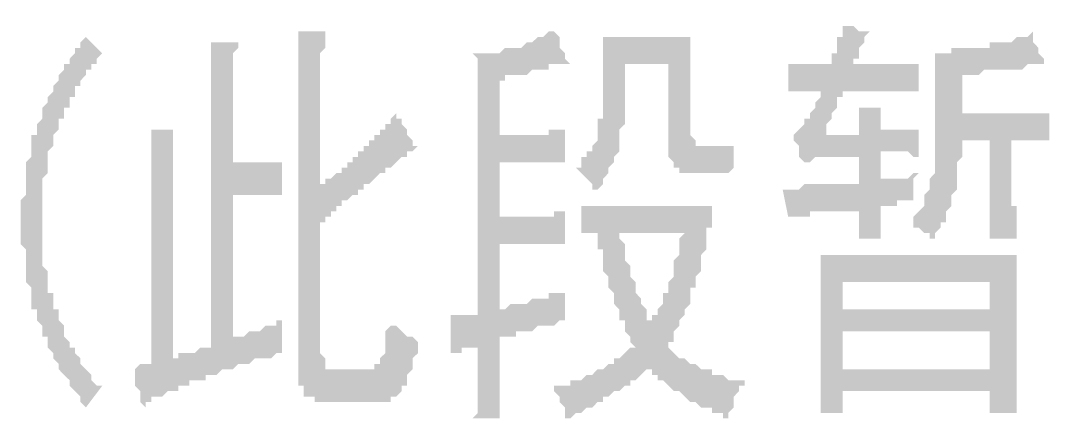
# Model space of a CAD drawing. Header units: millimetres. Extents: x 6156 to 7119, y 3162 to 3647.
# Drawn here: x 7033.35 to 7045.35, y 3526.32 to 3530.96 of the extents above; entities that cross this region are included whole.
import ezdxf

# ---------------------------------------------------------------- set-up
doc = ezdxf.new("R2010")
doc.units = ezdxf.units.MM
doc.layers.add('图层1', color=7, linetype='Continuous')

msp = doc.modelspace()

# ---------------------------------------------------------------- hatches: boundary and pattern name
at = {"layer": '图层1', "transparency": 33554559}
h = msp.add_hatch(color=256, dxfattribs=at)
h.paths.add_polyline_path([(7041.413, 3528.8), (7041.413, 3528.736), (7041.413, 3528.673), (7041.413, 3528.609), (7041.413, 3528.546), (7041.349, 3528.546), (7041.349, 3528.482), (7041.349, 3528.419), (7041.349, 3528.355), (7041.349, 3528.355), (7041.349, 3528.292), (7041.286, 3528.228), (7041.286, 3528.165), (7041.286, 3528.165), (7041.286, 3528.101), (7041.286, 3528.038), (7041.222, 3527.974), (7041.222, 3527.974), (7041.222, 3527.911), (7041.222, 3527.847), (7041.159, 3527.847), (7041.159, 3527.847), (7041.159, 3527.784), (7041.159, 3527.72), (7041.159, 3527.657), (7041.095, 3527.593), (7041.095, 3527.593), (7041.095, 3527.53), (7041.032, 3527.466), (7041.032, 3527.403), (7041.032, 3527.403), (7040.968, 3527.339), (7040.968, 3527.339), (7040.968, 3527.276), (7040.968, 3527.212), (7040.905, 3527.212), (7040.905, 3527.149), (7040.905, 3527.149), (7040.905, 3527.149), (7040.968, 3527.085), (7040.968, 3527.085), (7040.968, 3527.085), (7041.032, 3527.022), (7041.095, 3527.022), (7041.095, 3527.022), (7041.159, 3526.958), (7041.159, 3526.958), (7041.222, 3526.958), (7041.286, 3526.895), (7041.286, 3526.895), (7041.286, 3526.895), (7041.349, 3526.895), (7041.413, 3526.895), (7041.413, 3526.831), (7041.476, 3526.831), (7041.476, 3526.831), (7041.54, 3526.831), (7041.54, 3526.831), (7041.603, 3526.768), (7041.667, 3526.768), (7041.667, 3526.768), (7041.73, 3526.768), (7041.73, 3526.768), (7041.793, 3526.768), (7041.793, 3526.768), (7041.793, 3526.704), (7041.73, 3526.704), (7041.73, 3526.641), (7041.73, 3526.641), (7041.667, 3526.577), (7041.667, 3526.514), (7041.667, 3526.45), (7041.667, 3526.45), (7041.603, 3526.387), (7041.603, 3526.323), (7041.54, 3526.323), (7041.54, 3526.387), (7041.476, 3526.387), (7041.413, 3526.387), (7041.413, 3526.45), (7041.349, 3526.45), (7041.349, 3526.45), (7041.286, 3526.45), (7041.222, 3526.514), (7041.222, 3526.514), (7041.159, 3526.514), (7041.159, 3526.514), (7041.095, 3526.577), (7041.095, 3526.577), (7041.095, 3526.577), (7041.032, 3526.641), (7041.032, 3526.641), (7040.968, 3526.641), (7040.968, 3526.641), (7040.905, 3526.704), (7040.905, 3526.704), (7040.841, 3526.768), (7040.841, 3526.768), (7040.778, 3526.768), (7040.778, 3526.831), (7040.714, 3526.831), (7040.714, 3526.895), (7040.651, 3526.895), (7040.651, 3526.895), (7040.587, 3526.831), (7040.587, 3526.831), (7040.524, 3526.768), (7040.524, 3526.768), (7040.46, 3526.768), (7040.46, 3526.704), (7040.397, 3526.704), (7040.397, 3526.704), (7040.333, 3526.641), (7040.27, 3526.641), (7040.27, 3526.641), (7040.206, 3526.577), (7040.206, 3526.577), (7040.206, 3526.577), (7040.143, 3526.577), (7040.143, 3526.514), (7040.079, 3526.514), (7040.079, 3526.514), (7040.016, 3526.45), (7039.952, 3526.45), (7039.952, 3526.45), (7039.889, 3526.387), (7039.889, 3526.387), (7039.825, 3526.387), (7039.825, 3526.387), (7039.762, 3526.323), (7039.698, 3526.323), (7039.698, 3526.387), (7039.698, 3526.45), (7039.698, 3526.45), (7039.635, 3526.514), (7039.635, 3526.514), (7039.635, 3526.577), (7039.571, 3526.641), (7039.571, 3526.641), (7039.571, 3526.641), (7039.571, 3526.704), (7039.635, 3526.704), (7039.635, 3526.704), (7039.698, 3526.704), (7039.698, 3526.704), (7039.762, 3526.704), (7039.762, 3526.768), (7039.825, 3526.768), (7039.889, 3526.768), (7039.889, 3526.768), (7039.952, 3526.831), (7039.952, 3526.831), (7040.016, 3526.831), (7040.016, 3526.831), (7040.079, 3526.895), (7040.079, 3526.895), (7040.143, 3526.895), (7040.206, 3526.958), (7040.206, 3526.958), (7040.27, 3526.958), (7040.27, 3527.022), (7040.333, 3527.022), (7040.333, 3527.022), (7040.397, 3527.085), (7040.397, 3527.085), (7040.46, 3527.149), (7040.46, 3527.149), (7040.524, 3527.149), (7040.46, 3527.212), (7040.46, 3527.212), (7040.46, 3527.276), (7040.397, 3527.339), (7040.397, 3527.339), (7040.397, 3527.403), (7040.397, 3527.466), (7040.333, 3527.466), (7040.333, 3527.53), (7040.333, 3527.593), (7040.27, 3527.657), (7040.27, 3527.657), (7040.27, 3527.72), (7040.27, 3527.72), (7040.27, 3527.784), (7040.206, 3527.847), (7040.206, 3527.911), (7040.206, 3527.911), (7040.206, 3527.974), (7040.143, 3528.038), (7040.143, 3528.101), (7040.143, 3528.101), (7040.143, 3528.165), (7040.143, 3528.228), (7040.143, 3528.292), (7040.079, 3528.292), (7040.079, 3528.355), (7040.079, 3528.419), (7040.079, 3528.482), (7040.079, 3528.482), (7040.016, 3528.482), (7040.016, 3528.482), (7039.952, 3528.482), (7039.952, 3528.482), (7039.889, 3528.482), (7039.889, 3528.482), (7039.889, 3528.8), (7039.952, 3528.8), (7039.952, 3528.8), (7040.016, 3528.8), (7040.016, 3528.8), (7040.079, 3528.8), (7040.143, 3528.8), (7040.143, 3528.8), (7040.206, 3528.8), (7040.206, 3528.8), (7040.27, 3528.8), (7040.333, 3528.8), (7040.333, 3528.8), (7040.397, 3528.8), (7040.397, 3528.8), (7040.397, 3528.8)], flags=0)
h.paths.add_polyline_path([(7039.762, 3530.451), (7039.698, 3530.451), (7039.698, 3530.451), (7039.635, 3530.451), (7039.571, 3530.451), (7039.571, 3530.451), (7039.508, 3530.451), (7039.508, 3530.387), (7039.444, 3530.387), (7039.444, 3530.387), (7039.381, 3530.387), (7039.317, 3530.387), (7039.317, 3530.387), (7039.254, 3530.324), (7039.19, 3530.324), (7039.127, 3530.324), (7039.127, 3530.324), (7039.063, 3530.324), (7039.063, 3530.324), (7039, 3530.324), (7039, 3530.26), (7038.936, 3530.26), (7038.936, 3530.26), (7038.936, 3529.625), (7039, 3529.625), (7039.063, 3529.625), (7039.063, 3529.625), (7039.127, 3529.625), (7039.19, 3529.625), (7039.19, 3529.625), (7039.254, 3529.625), (7039.254, 3529.625), (7039.317, 3529.625), (7039.381, 3529.625), (7039.381, 3529.625), (7039.444, 3529.625), (7039.444, 3529.625), (7039.508, 3529.625), (7039.508, 3529.689), (7039.571, 3529.689), (7039.571, 3529.689), (7039.635, 3529.689), (7039.635, 3529.689), (7039.698, 3529.689), (7039.698, 3529.308), (7039.635, 3529.308), (7039.635, 3529.308), (7039.571, 3529.308), (7039.571, 3529.308), (7039.508, 3529.308), (7039.508, 3529.308), (7039.444, 3529.308), (7039.381, 3529.308), (7039.381, 3529.308), (7039.317, 3529.308), (7039.317, 3529.308), (7039.254, 3529.308), (7039.19, 3529.308), (7039.19, 3529.308), (7039.127, 3529.308), (7039.063, 3529.308), (7039.063, 3529.308), (7039, 3529.308), (7038.936, 3529.308), (7038.936, 3529.308), (7038.936, 3528.673), (7039, 3528.673), (7039.063, 3528.673), (7039.063, 3528.673), (7039.127, 3528.673), (7039.19, 3528.673), (7039.19, 3528.673), (7039.254, 3528.673), (7039.254, 3528.673), (7039.317, 3528.673), (7039.381, 3528.673), (7039.381, 3528.673), (7039.444, 3528.673), (7039.444, 3528.673), (7039.508, 3528.673), (7039.508, 3528.673), (7039.571, 3528.673), (7039.571, 3528.736), (7039.635, 3528.736), (7039.635, 3528.736), (7039.698, 3528.736), (7039.698, 3528.355), (7039.635, 3528.355), (7039.635, 3528.355), (7039.571, 3528.355), (7039.571, 3528.355), (7039.508, 3528.355), (7039.508, 3528.355), (7039.444, 3528.355), (7039.381, 3528.355), (7039.381, 3528.355), (7039.317, 3528.355), (7039.317, 3528.355), (7039.254, 3528.355), (7039.19, 3528.355), (7039.19, 3528.355), (7039.127, 3528.355), (7039.063, 3528.355), (7039.063, 3528.355), (7039, 3528.355), (7038.936, 3528.355), (7038.936, 3528.355), (7038.936, 3527.593), (7039, 3527.593), (7039, 3527.593), (7039.063, 3527.657), (7039.063, 3527.657), (7039.127, 3527.657), (7039.19, 3527.657), (7039.19, 3527.657), (7039.254, 3527.657), (7039.254, 3527.657), (7039.317, 3527.72), (7039.317, 3527.72), (7039.381, 3527.72), (7039.444, 3527.72), (7039.444, 3527.72), (7039.508, 3527.72), (7039.508, 3527.784), (7039.571, 3527.784), (7039.635, 3527.784), (7039.635, 3527.784), (7039.698, 3527.784), (7039.698, 3527.847), (7039.698, 3527.847), (7039.698, 3527.784), (7039.698, 3527.72), (7039.698, 3527.657), (7039.698, 3527.593), (7039.698, 3527.593), (7039.698, 3527.53), (7039.698, 3527.466), (7039.698, 3527.466), (7039.698, 3527.466), (7039.635, 3527.466), (7039.571, 3527.403), (7039.571, 3527.403), (7039.508, 3527.403), (7039.508, 3527.403), (7039.444, 3527.403), (7039.381, 3527.403), (7039.381, 3527.403), (7039.317, 3527.339), (7039.317, 3527.339), (7039.254, 3527.339), (7039.19, 3527.339), (7039.19, 3527.339), (7039.127, 3527.339), (7039.127, 3527.276), (7039.063, 3527.276), (7039.063, 3527.276), (7039, 3527.276), (7039, 3527.276), (7038.936, 3527.276), (7038.936, 3526.895), (7038.936, 3526.895), (7038.936, 3526.831), (7038.936, 3526.768), (7038.936, 3526.768), (7038.936, 3526.704), (7038.936, 3526.641), (7038.936, 3526.577), (7038.936, 3526.514), (7038.936, 3526.514), (7038.936, 3526.45), (7038.936, 3526.387), (7038.936, 3526.323), (7038.619, 3526.323), (7038.682, 3526.387), (7038.682, 3526.45), (7038.682, 3526.514), (7038.682, 3526.577), (7038.682, 3526.641), (7038.682, 3526.704), (7038.682, 3526.704), (7038.682, 3526.768), (7038.682, 3526.831), (7038.682, 3526.831), (7038.682, 3526.895), (7038.682, 3526.895), (7038.682, 3527.149), (7038.619, 3527.149), (7038.619, 3527.149), (7038.555, 3527.149), (7038.492, 3527.149), (7038.492, 3527.085), (7038.428, 3527.085), (7038.428, 3527.085), (7038.365, 3527.085), (7038.365, 3527.149), (7038.365, 3527.212), (7038.365, 3527.276), (7038.365, 3527.339), (7038.365, 3527.339), (7038.365, 3527.403), (7038.365, 3527.466), (7038.301, 3527.466), (7038.301, 3527.466), (7038.365, 3527.466), (7038.365, 3527.53), (7038.428, 3527.53), (7038.492, 3527.53), (7038.492, 3527.53), (7038.555, 3527.53), (7038.555, 3527.53), (7038.619, 3527.53), (7038.682, 3527.53), (7038.682, 3527.53), (7038.682, 3529.816), (7038.682, 3529.879), (7038.682, 3529.943), (7038.682, 3529.943), (7038.682, 3530.006), (7038.682, 3530.07), (7038.682, 3530.133), (7038.682, 3530.197), (7038.682, 3530.197), (7038.682, 3530.26), (7038.682, 3530.324), (7038.682, 3530.387), (7038.682, 3530.451), (7038.682, 3530.451), (7038.682, 3530.514), (7038.619, 3530.578), (7038.682, 3530.578), (7038.682, 3530.578), (7038.746, 3530.578), (7038.746, 3530.578), (7038.809, 3530.578), (7038.873, 3530.578), (7038.873, 3530.578), (7038.936, 3530.578), (7038.936, 3530.578), (7039, 3530.641), (7039.063, 3530.641), (7039.063, 3530.641), (7039.127, 3530.641), (7039.127, 3530.641), (7039.19, 3530.641), (7039.254, 3530.705), (7039.254, 3530.705), (7039.317, 3530.705), (7039.317, 3530.705), (7039.381, 3530.768), (7039.381, 3530.768), (7039.444, 3530.768), (7039.444, 3530.768), (7039.508, 3530.832), (7039.508, 3530.832), (7039.571, 3530.832), (7039.571, 3530.895), (7039.571, 3530.832), (7039.635, 3530.768), (7039.635, 3530.705), (7039.635, 3530.705), (7039.635, 3530.641), (7039.698, 3530.578), (7039.698, 3530.578), (7039.698, 3530.514), (7039.762, 3530.451), (7039.762, 3530.451)], flags=0)
h.paths.add_polyline_path([(7041.159, 3530.768), (7041.159, 3530.705), (7041.159, 3530.641), (7041.159, 3530.578), (7041.159, 3530.514), (7041.159, 3530.514), (7041.159, 3530.451), (7041.159, 3530.387), (7041.159, 3530.324), (7041.159, 3530.324), (7041.159, 3530.26), (7041.159, 3530.197), (7041.159, 3529.689), (7041.159, 3529.625), (7041.159, 3529.625), (7041.222, 3529.562), (7041.222, 3529.562), (7041.222, 3529.498), (7041.286, 3529.498), (7041.286, 3529.498), (7041.286, 3529.498), (7041.349, 3529.498), (7041.349, 3529.498), (7041.413, 3529.498), (7041.413, 3529.498), (7041.476, 3529.498), (7041.54, 3529.498), (7041.54, 3529.498), (7041.603, 3529.498), (7041.667, 3529.498), (7041.73, 3529.498), (7041.667, 3529.498), (7041.667, 3529.435), (7041.667, 3529.371), (7041.667, 3529.371), (7041.667, 3529.308), (7041.667, 3529.244), (7041.603, 3529.181), (7041.603, 3529.181), (7041.159, 3529.181), (7041.159, 3529.181), (7041.095, 3529.181), (7041.032, 3529.181), (7041.032, 3529.181), (7041.032, 3529.244), (7040.968, 3529.244), (7040.968, 3529.244), (7040.968, 3529.308), (7040.905, 3529.371), (7040.905, 3529.371), (7040.905, 3529.435), (7040.905, 3529.498), (7040.905, 3529.498), (7040.905, 3530.451), (7040.397, 3530.451), (7040.397, 3530.387), (7040.397, 3530.324), (7040.397, 3530.26), (7040.397, 3530.197), (7040.397, 3530.133), (7040.397, 3530.07), (7040.397, 3530.07), (7040.397, 3530.006), (7040.397, 3529.943), (7040.397, 3529.879), (7040.397, 3529.879), (7040.397, 3529.816), (7040.397, 3529.752), (7040.333, 3529.689), (7040.333, 3529.689), (7040.333, 3529.625), (7040.333, 3529.625), (7040.333, 3529.562), (7040.333, 3529.498), (7040.333, 3529.498), (7040.333, 3529.435), (7040.27, 3529.371), (7040.27, 3529.371), (7040.27, 3529.308), (7040.206, 3529.244), (7040.206, 3529.244), (7040.206, 3529.181), (7040.143, 3529.117), (7040.143, 3529.117), (7040.143, 3529.054), (7040.079, 3528.99), (7040.079, 3528.99), (7040.016, 3528.99), (7040.016, 3529.054), (7040.016, 3529.054), (7039.952, 3529.117), (7039.952, 3529.117), (7039.889, 3529.181), (7039.889, 3529.181), (7039.825, 3529.244), (7039.825, 3529.244), (7039.889, 3529.244), (7039.889, 3529.308), (7039.889, 3529.371), (7039.952, 3529.371), (7039.952, 3529.435), (7040.016, 3529.435), (7040.016, 3529.498), (7040.016, 3529.498), (7040.079, 3529.562), (7040.079, 3529.625), (7040.079, 3529.625), (7040.079, 3529.689), (7040.079, 3529.752), (7040.079, 3529.816), (7040.143, 3529.816), (7040.143, 3529.879), (7040.143, 3529.943), (7040.143, 3529.943), (7040.143, 3530.006), (7040.143, 3530.07), (7040.143, 3530.07), (7040.143, 3530.133), (7040.143, 3530.197), (7040.143, 3530.26), (7040.143, 3530.324), (7040.143, 3530.324), (7040.143, 3530.387), (7040.143, 3530.451), (7040.143, 3530.514), (7040.143, 3530.578), (7040.143, 3530.578), (7040.143, 3530.641), (7040.143, 3530.705), (7040.143, 3530.768), (7040.143, 3530.768), (7041.159, 3530.768)], flags=0)
h.paths.add_polyline_path([(7040.333, 3528.482), (7040.333, 3528.419), (7040.333, 3528.419), (7040.397, 3528.355), (7040.397, 3528.292), (7040.397, 3528.228), (7040.397, 3528.228), (7040.397, 3528.165), (7040.46, 3528.101), (7040.46, 3528.038), (7040.46, 3528.038), (7040.46, 3527.974), (7040.524, 3527.911), (7040.524, 3527.911), (7040.524, 3527.847), (7040.524, 3527.784), (7040.587, 3527.72), (7040.587, 3527.657), (7040.587, 3527.657), (7040.651, 3527.593), (7040.651, 3527.53), (7040.651, 3527.53), (7040.651, 3527.466), (7040.714, 3527.466), (7040.714, 3527.466), (7040.714, 3527.466), (7040.714, 3527.53), (7040.778, 3527.53), (7040.778, 3527.593), (7040.778, 3527.593), (7040.841, 3527.657), (7040.841, 3527.72), (7040.841, 3527.784), (7040.905, 3527.784), (7040.905, 3527.847), (7040.905, 3527.911), (7040.905, 3527.911), (7040.968, 3527.974), (7040.968, 3528.038), (7040.968, 3528.038), (7040.968, 3528.101), (7040.968, 3528.165), (7041.032, 3528.228), (7041.032, 3528.228), (7041.032, 3528.292), (7041.032, 3528.355), (7041.032, 3528.419), (7041.032, 3528.419), (7041.095, 3528.482), (7040.397, 3528.482)], flags=0)
h = msp.add_hatch(color=256, dxfattribs=at)
h.paths.add_polyline_path([(7044.968, 3528.228), (7044.968, 3528.165), (7044.968, 3528.101), (7044.968, 3528.101), (7044.968, 3528.038), (7044.968, 3527.974), (7044.968, 3527.911), (7044.968, 3527.911), (7044.968, 3527.847), (7044.968, 3527.784), (7044.968, 3527.72), (7044.968, 3527.657), (7044.968, 3527.657), (7044.968, 3527.593), (7044.968, 3527.53), (7044.968, 3527.466), (7044.968, 3527.403), (7044.968, 3527.403), (7044.968, 3527.339), (7044.968, 3527.276), (7044.968, 3527.212), (7044.968, 3527.149), (7044.968, 3527.149), (7044.968, 3527.085), (7044.968, 3527.022), (7044.968, 3526.958), (7044.968, 3526.895), (7044.968, 3526.895), (7044.968, 3526.831), (7044.968, 3526.768), (7044.968, 3526.704), (7044.968, 3526.704), (7044.968, 3526.641), (7044.968, 3526.577), (7044.968, 3526.514), (7044.968, 3526.45), (7044.968, 3526.387), (7044.968, 3526.387), (7044.651, 3526.387), (7044.651, 3526.641), (7042.937, 3526.641), (7042.937, 3526.387), (7042.683, 3526.387), (7042.683, 3526.45), (7042.683, 3526.514), (7042.683, 3526.577), (7042.683, 3526.641), (7042.683, 3526.641), (7042.683, 3526.704), (7042.683, 3526.768), (7042.683, 3526.831), (7042.683, 3526.831), (7042.683, 3526.895), (7042.683, 3526.958), (7042.683, 3527.022), (7042.683, 3527.085), (7042.683, 3527.085), (7042.683, 3527.149), (7042.683, 3527.212), (7042.683, 3527.276), (7042.683, 3527.339), (7042.683, 3527.339), (7042.683, 3527.403), (7042.683, 3527.466), (7042.683, 3527.53), (7042.683, 3527.593), (7042.683, 3527.657), (7042.683, 3527.657), (7042.683, 3527.72), (7042.683, 3527.784), (7042.683, 3527.847), (7042.683, 3527.911), (7042.683, 3527.911), (7042.683, 3527.974), (7042.683, 3528.038), (7042.683, 3528.101), (7042.683, 3528.101), (7042.683, 3528.165), (7042.683, 3528.228), (7042.683, 3528.228), (7044.968, 3528.228)], flags=0)
h.paths.add_polyline_path([(7042.81, 3530.451), (7042.81, 3530.514), (7042.81, 3530.578), (7042.873, 3530.578), (7042.873, 3530.641), (7042.873, 3530.705), (7042.873, 3530.768), (7042.937, 3530.768), (7042.937, 3530.832), (7042.937, 3530.895), (7042.937, 3530.895), (7042.937, 3530.959), (7042.937, 3530.895), (7043, 3530.895), (7043, 3530.895), (7043.064, 3530.895), (7043.127, 3530.832), (7043.127, 3530.832), (7043.191, 3530.832), (7043.191, 3530.832), (7043.254, 3530.832), (7043.191, 3530.768), (7043.191, 3530.768), (7043.191, 3530.705), (7043.191, 3530.705), (7043.127, 3530.641), (7043.127, 3530.578), (7043.127, 3530.514), (7043.064, 3530.514), (7043.064, 3530.451), (7043.127, 3530.451), (7043.191, 3530.451), (7043.254, 3530.451), (7043.254, 3530.451), (7043.318, 3530.451), (7043.381, 3530.451), (7043.381, 3530.451), (7043.445, 3530.451), (7043.508, 3530.451), (7043.508, 3530.451), (7043.572, 3530.451), (7043.572, 3530.451), (7043.635, 3530.451), (7043.699, 3530.451), (7043.699, 3530.451), (7043.762, 3530.451), (7043.762, 3530.451), (7043.762, 3530.451), (7043.826, 3530.451), (7043.826, 3530.451), (7043.826, 3530.451), (7043.826, 3530.133), (7043.826, 3530.133), (7043.826, 3530.133), (7043.762, 3530.133), (7043.762, 3530.133), (7043.762, 3530.133), (7043.699, 3530.133), (7043.699, 3530.133), (7043.635, 3530.133), (7043.635, 3530.133), (7043.572, 3530.133), (7043.572, 3530.133), (7043.508, 3530.133), (7043.445, 3530.133), (7043.445, 3530.133), (7043.381, 3530.133), (7043.318, 3530.133), (7043.318, 3530.133), (7043.254, 3530.133), (7043.191, 3530.133), (7043.191, 3530.133), (7043.127, 3530.133), (7043.064, 3530.133), (7043, 3530.133), (7042.937, 3530.133), (7042.937, 3530.133), (7042.937, 3530.07), (7042.873, 3530.07), (7042.873, 3530.006), (7042.873, 3529.943), (7042.873, 3529.943), (7042.81, 3529.879), (7042.81, 3529.816), (7042.81, 3529.816), (7042.746, 3529.752), (7042.746, 3529.689), (7042.746, 3529.625), (7043.127, 3529.625), (7043.127, 3529.943), (7043.381, 3529.943), (7043.381, 3529.689), (7043.381, 3529.689), (7043.445, 3529.689), (7043.445, 3529.689), (7043.508, 3529.689), (7043.572, 3529.689), (7043.572, 3529.689), (7043.635, 3529.689), (7043.635, 3529.689), (7043.699, 3529.689), (7043.762, 3529.689), (7043.762, 3529.689), (7043.826, 3529.689), (7043.826, 3529.371), (7043.762, 3529.371), (7043.699, 3529.435), (7043.699, 3529.435), (7043.635, 3529.435), (7043.635, 3529.435), (7043.572, 3529.435), (7043.508, 3529.435), (7043.508, 3529.435), (7043.445, 3529.435), (7043.445, 3529.435), (7043.381, 3529.435), (7043.381, 3529.435), (7043.381, 3529.117), (7043.381, 3529.117), (7043.445, 3529.117), (7043.508, 3529.117), (7043.508, 3529.117), (7043.572, 3529.117), (7043.572, 3529.117), (7043.635, 3529.117), (7043.635, 3529.117), (7043.699, 3529.117), (7043.762, 3529.181), (7043.762, 3529.181), (7043.826, 3529.181), (7043.762, 3529.117), (7043.762, 3529.054), (7043.762, 3528.99), (7043.762, 3528.927), (7043.762, 3528.927), (7043.762, 3528.863), (7043.762, 3528.863), (7043.699, 3528.863), (7043.635, 3528.863), (7043.635, 3528.863), (7043.572, 3528.863), (7043.572, 3528.8), (7043.508, 3528.8), (7043.445, 3528.8), (7043.445, 3528.8), (7043.381, 3528.8), (7043.381, 3528.8), (7043.381, 3528.8), (7043.381, 3528.419), (7043.127, 3528.419), (7043.127, 3528.736), (7043.064, 3528.736), (7043, 3528.736), (7042.937, 3528.736), (7042.873, 3528.736), (7042.81, 3528.736), (7042.81, 3528.736), (7042.746, 3528.736), (7042.683, 3528.736), (7042.683, 3528.736), (7042.619, 3528.736), (7042.556, 3528.736), (7042.556, 3528.673), (7042.492, 3528.673), (7042.492, 3528.673), (7042.429, 3528.673), (7042.429, 3528.673), (7042.365, 3528.673), (7042.365, 3528.673), (7042.365, 3528.673), (7042.302, 3528.673), (7042.302, 3528.673), (7042.302, 3528.673), (7042.238, 3528.99), (7042.238, 3528.99), (7042.302, 3528.99), (7042.302, 3528.99), (7042.302, 3528.99), (7042.365, 3528.99), (7042.365, 3528.99), (7042.429, 3528.99), (7042.429, 3528.99), (7042.492, 3529.054), (7042.492, 3529.054), (7042.556, 3529.054), (7042.556, 3529.054), (7042.619, 3529.054), (7042.683, 3529.054), (7042.683, 3529.054), (7042.746, 3529.054), (7042.81, 3529.054), (7042.81, 3529.054), (7042.873, 3529.054), (7042.937, 3529.054), (7043, 3529.054), (7043.064, 3529.054), (7043.127, 3529.054), (7043.127, 3529.054), (7043.127, 3529.371), (7043.064, 3529.371), (7043, 3529.371), (7043, 3529.371), (7042.937, 3529.371), (7042.937, 3529.371), (7042.873, 3529.371), (7042.81, 3529.371), (7042.81, 3529.371), (7042.81, 3529.371), (7042.746, 3529.371), (7042.746, 3529.371), (7042.683, 3529.371), (7042.619, 3529.371), (7042.619, 3529.371), (7042.556, 3529.308), (7042.556, 3529.308), (7042.492, 3529.308), (7042.492, 3529.308), (7042.429, 3529.371), (7042.429, 3529.371), (7042.429, 3529.435), (7042.429, 3529.498), (7042.365, 3529.562), (7042.365, 3529.562), (7042.365, 3529.625), (7042.365, 3529.625), (7042.365, 3529.625), (7042.429, 3529.689), (7042.429, 3529.689), (7042.492, 3529.752), (7042.492, 3529.752), (7042.492, 3529.816), (7042.556, 3529.816), (7042.556, 3529.879), (7042.556, 3529.879), (7042.619, 3529.943), (7042.619, 3530.006), (7042.619, 3530.006), (7042.683, 3530.07), (7042.683, 3530.133), (7042.683, 3530.133), (7042.683, 3530.133), (7042.619, 3530.133), (7042.556, 3530.133), (7042.556, 3530.133), (7042.492, 3530.133), (7042.492, 3530.133), (7042.429, 3530.133), (7042.365, 3530.133), (7042.365, 3530.133), (7042.302, 3530.133), (7042.302, 3530.133), (7042.302, 3530.451), (7042.302, 3530.451), (7042.365, 3530.451), (7042.365, 3530.451), (7042.429, 3530.451), (7042.429, 3530.451), (7042.492, 3530.451), (7042.492, 3530.451), (7042.556, 3530.451), (7042.619, 3530.451), (7042.619, 3530.451), (7042.683, 3530.451), (7042.746, 3530.451), (7042.746, 3530.451), (7042.81, 3530.451)], flags=0)
h.paths.add_polyline_path([(7045.286, 3530.451), (7045.286, 3530.451), (7045.222, 3530.451), (7045.159, 3530.451), (7045.159, 3530.451), (7045.095, 3530.451), (7045.095, 3530.451), (7045.032, 3530.387), (7044.968, 3530.387), (7044.968, 3530.387), (7044.905, 3530.387), (7044.905, 3530.387), (7044.841, 3530.387), (7044.841, 3530.387), (7044.841, 3530.387), (7044.778, 3530.387), (7044.714, 3530.387), (7044.714, 3530.387), (7044.651, 3530.387), (7044.651, 3530.387), (7044.587, 3530.387), (7044.587, 3530.387), (7044.524, 3530.324), (7044.46, 3530.324), (7044.46, 3530.324), (7044.397, 3530.324), (7044.334, 3530.324), (7044.334, 3530.324), (7044.334, 3530.324), (7044.334, 3529.879), (7044.397, 3529.879), (7044.46, 3529.879), (7044.524, 3529.879), (7044.524, 3529.879), (7044.587, 3529.879), (7044.651, 3529.879), (7044.714, 3529.879), (7044.778, 3529.879), (7044.778, 3529.879), (7044.841, 3529.879), (7044.905, 3529.879), (7044.905, 3529.879), (7044.968, 3529.879), (7045.032, 3529.879), (7045.032, 3529.879), (7045.095, 3529.879), (7045.095, 3529.879), (7045.159, 3529.879), (7045.159, 3529.879), (7045.222, 3529.879), (7045.222, 3529.879), (7045.286, 3529.879), (7045.286, 3529.879), (7045.286, 3529.879), (7045.286, 3529.879), (7045.349, 3529.879), (7045.349, 3529.879), (7045.349, 3529.879), (7045.349, 3529.562), (7045.349, 3529.562), (7045.286, 3529.562), (7045.286, 3529.562), (7045.222, 3529.562), (7045.222, 3529.562), (7045.159, 3529.562), (7045.095, 3529.562), (7045.095, 3529.562), (7045.032, 3529.562), (7044.968, 3529.562), (7044.968, 3529.562), (7044.905, 3529.562), (7044.905, 3529.498), (7044.905, 3529.435), (7044.905, 3529.371), (7044.905, 3529.244), (7044.905, 3529.181), (7044.905, 3529.117), (7044.905, 3529.117), (7044.905, 3529.054), (7044.905, 3528.99), (7044.905, 3528.927), (7044.905, 3528.863), (7044.905, 3528.8), (7044.968, 3528.8), (7044.968, 3528.736), (7044.968, 3528.673), (7044.968, 3528.673), (7044.968, 3528.609), (7044.968, 3528.546), (7044.968, 3528.546), (7044.968, 3528.482), (7044.968, 3528.482), (7044.968, 3528.419), (7044.968, 3528.419), (7044.651, 3528.419), (7044.651, 3528.482), (7044.651, 3528.482), (7044.651, 3528.546), (7044.651, 3528.546), (7044.651, 3528.609), (7044.651, 3528.609), (7044.651, 3528.673), (7044.651, 3528.736), (7044.651, 3528.736), (7044.651, 3528.8), (7044.651, 3528.863), (7044.651, 3528.927), (7044.651, 3528.927), (7044.651, 3528.99), (7044.651, 3529.054), (7044.651, 3529.117), (7044.651, 3529.181), (7044.651, 3529.244), (7044.651, 3529.308), (7044.651, 3529.371), (7044.651, 3529.435), (7044.651, 3529.562), (7044.651, 3529.562), (7044.334, 3529.562), (7044.334, 3529.498), (7044.334, 3529.435), (7044.334, 3529.371), (7044.27, 3529.308), (7044.27, 3529.308), (7044.27, 3529.244), (7044.27, 3529.181), (7044.27, 3529.117), (7044.27, 3529.054), (7044.27, 3529.054), (7044.27, 3528.99), (7044.207, 3528.927), (7044.207, 3528.863), (7044.207, 3528.863), (7044.207, 3528.8), (7044.143, 3528.736), (7044.143, 3528.736), (7044.143, 3528.673), (7044.143, 3528.609), (7044.08, 3528.609), (7044.08, 3528.546), (7044.08, 3528.546), (7044.016, 3528.482), (7044.016, 3528.482), (7044.016, 3528.419), (7044.016, 3528.419), (7043.953, 3528.419), (7043.953, 3528.482), (7043.889, 3528.482), (7043.889, 3528.482), (7043.826, 3528.546), (7043.826, 3528.546), (7043.762, 3528.546), (7043.762, 3528.609), (7043.762, 3528.609), (7043.762, 3528.673), (7043.826, 3528.736), (7043.826, 3528.736), (7043.889, 3528.8), (7043.889, 3528.863), (7043.889, 3528.863), (7043.889, 3528.927), (7043.953, 3528.99), (7043.953, 3528.99), (7043.953, 3529.054), (7043.953, 3529.117), (7044.016, 3529.181), (7044.016, 3529.181), (7044.016, 3529.244), (7044.016, 3529.308), (7044.016, 3529.308), (7044.016, 3529.371), (7044.016, 3529.435), (7044.016, 3529.498), (7044.016, 3529.562), (7044.016, 3529.562), (7044.016, 3529.625), (7044.016, 3529.689), (7044.016, 3529.752), (7044.016, 3529.816), (7044.016, 3529.816), (7044.016, 3529.879), (7044.016, 3529.943), (7044.016, 3529.943), (7044.016, 3530.006), (7044.016, 3530.07), (7044.016, 3530.133), (7044.016, 3530.197), (7044.016, 3530.26), (7044.016, 3530.324), (7044.016, 3530.324), (7044.016, 3530.387), (7044.016, 3530.387), (7044.016, 3530.451), (7044.016, 3530.514), (7044.016, 3530.578), (7044.016, 3530.578), (7044.08, 3530.578), (7044.08, 3530.578), (7044.143, 3530.578), (7044.207, 3530.578), (7044.207, 3530.641), (7044.27, 3530.641), (7044.27, 3530.641), (7044.334, 3530.641), (7044.397, 3530.641), (7044.397, 3530.641), (7044.46, 3530.641), (7044.46, 3530.641), (7044.524, 3530.641), (7044.524, 3530.641), (7044.587, 3530.641), (7044.651, 3530.641), (7044.651, 3530.705), (7044.714, 3530.705), (7044.714, 3530.705), (7044.778, 3530.705), (7044.778, 3530.705), (7044.841, 3530.705), (7044.905, 3530.705), (7044.905, 3530.705), (7044.968, 3530.768), (7044.968, 3530.768), (7045.032, 3530.768), (7045.032, 3530.768), (7045.095, 3530.768), (7045.159, 3530.832), (7045.159, 3530.832), (7045.159, 3530.768), (7045.159, 3530.705), (7045.159, 3530.705), (7045.222, 3530.641), (7045.222, 3530.578), (7045.222, 3530.578), (7045.286, 3530.514), (7045.286, 3530.451), (7045.286, 3530.451)], flags=0)
h.paths.add_polyline_path([(7044.651, 3527.339), (7042.937, 3527.339), (7042.937, 3526.895), (7044.651, 3526.895)], flags=0)
h.paths.add_polyline_path([(7044.651, 3527.911), (7042.937, 3527.911), (7042.937, 3527.593), (7044.651, 3527.593)], flags=0)
msp.add_hatch(color=256, dxfattribs=at).paths.add_polyline_path([(7034.301, 3526.704), (7034.11, 3526.45), (7034.047, 3526.514), (7034.047, 3526.514), (7034.047, 3526.577), (7033.983, 3526.641), (7033.983, 3526.641), (7033.92, 3526.704), (7033.92, 3526.768), (7033.92, 3526.768), (7033.856, 3526.831), (7033.856, 3526.831), (7033.793, 3526.895), (7033.793, 3526.958), (7033.793, 3526.958), (7033.729, 3527.022), (7033.729, 3527.085), (7033.729, 3527.085), (7033.666, 3527.149), (7033.666, 3527.149), (7033.666, 3527.212), (7033.666, 3527.276), (7033.602, 3527.276), (7033.602, 3527.339), (7033.602, 3527.403), (7033.602, 3527.403), (7033.539, 3527.466), (7033.539, 3527.466), (7033.539, 3527.53), (7033.539, 3527.593), (7033.475, 3527.593), (7033.475, 3527.657), (7033.475, 3527.72), (7033.475, 3527.784), (7033.475, 3527.784), (7033.475, 3527.847), (7033.412, 3527.911), (7033.412, 3527.974), (7033.412, 3527.974), (7033.412, 3528.038), (7033.412, 3528.101), (7033.412, 3528.165), (7033.412, 3528.165), (7033.412, 3528.228), (7033.412, 3528.292), (7033.348, 3528.355), (7033.348, 3528.419), (7033.348, 3528.419), (7033.348, 3528.482), (7033.348, 3528.546), (7033.348, 3528.609), (7033.348, 3528.609), (7033.348, 3528.673), (7033.348, 3528.736), (7033.348, 3528.8), (7033.348, 3528.8), (7033.348, 3528.863), (7033.412, 3528.927), (7033.412, 3528.99), (7033.412, 3529.054), (7033.412, 3529.054), (7033.412, 3529.117), (7033.412, 3529.181), (7033.412, 3529.244), (7033.412, 3529.244), (7033.412, 3529.308), (7033.475, 3529.371), (7033.475, 3529.435), (7033.475, 3529.435), (7033.475, 3529.498), (7033.475, 3529.562), (7033.475, 3529.625), (7033.539, 3529.625), (7033.539, 3529.689), (7033.539, 3529.752), (7033.539, 3529.752), (7033.539, 3529.752), (7033.602, 3529.816), (7033.602, 3529.879), (7033.602, 3529.879), (7033.602, 3529.943), (7033.666, 3530.006), (7033.666, 3530.006), (7033.666, 3530.07), (7033.666, 3530.07), (7033.729, 3530.133), (7033.729, 3530.197), (7033.729, 3530.197), (7033.793, 3530.26), (7033.793, 3530.324), (7033.793, 3530.324), (7033.856, 3530.387), (7033.856, 3530.451), (7033.92, 3530.451), (7033.92, 3530.514), (7033.92, 3530.514), (7033.983, 3530.578), (7033.983, 3530.641), (7034.047, 3530.641), (7034.047, 3530.705), (7034.11, 3530.768), (7034.11, 3530.768), (7034.301, 3530.578), (7034.237, 3530.514), (7034.237, 3530.451), (7034.174, 3530.451), (7034.174, 3530.387), (7034.11, 3530.387), (7034.11, 3530.324), (7034.047, 3530.26), (7034.047, 3530.26), (7034.047, 3530.197), (7033.983, 3530.197), (7033.983, 3530.133), (7033.983, 3530.07), (7033.92, 3530.07), (7033.92, 3530.006), (7033.92, 3529.943), (7033.856, 3529.943), (7033.856, 3529.879), (7033.856, 3529.816), (7033.793, 3529.816), (7033.793, 3529.752), (7033.793, 3529.752), (7033.793, 3529.689), (7033.793, 3529.689), (7033.729, 3529.625), (7033.729, 3529.562), (7033.729, 3529.562), (7033.729, 3529.498), (7033.666, 3529.435), (7033.666, 3529.435), (7033.666, 3529.371), (7033.666, 3529.308), (7033.666, 3529.244), (7033.666, 3529.244), (7033.666, 3529.181), (7033.602, 3529.117), (7033.602, 3529.054), (7033.602, 3529.054), (7033.602, 3528.99), (7033.602, 3528.927), (7033.602, 3528.863), (7033.602, 3528.8), (7033.602, 3528.8), (7033.602, 3528.736), (7033.602, 3528.673), (7033.602, 3528.609), (7033.602, 3528.609), (7033.602, 3528.546), (7033.602, 3528.482), (7033.602, 3528.419), (7033.602, 3528.419), (7033.602, 3528.355), (7033.602, 3528.292), (7033.602, 3528.228), (7033.602, 3528.165), (7033.602, 3528.165), (7033.602, 3528.101), (7033.666, 3528.038), (7033.666, 3527.974), (7033.666, 3527.974), (7033.666, 3527.911), (7033.666, 3527.847), (7033.666, 3527.784), (7033.729, 3527.784), (7033.729, 3527.72), (7033.729, 3527.657), (7033.729, 3527.657), (7033.729, 3527.593), (7033.793, 3527.593), (7033.793, 3527.53), (7033.793, 3527.466), (7033.793, 3527.466), (7033.856, 3527.403), (7033.856, 3527.339), (7033.856, 3527.339), (7033.856, 3527.276), (7033.92, 3527.212), (7033.92, 3527.212), (7033.92, 3527.149), (7033.983, 3527.149), (7033.983, 3527.085), (7034.047, 3527.022), (7034.047, 3527.022), (7034.047, 3526.958), (7034.11, 3526.895), (7034.11, 3526.895), (7034.174, 3526.831), (7034.174, 3526.831), (7034.174, 3526.768), (7034.237, 3526.704), (7034.237, 3526.704), (7034.301, 3526.704)])
h = msp.add_hatch(color=256, dxfattribs=at)
h.paths.add_polyline_path([(7036.396, 3527.085), (7036.333, 3527.085), (7036.269, 3527.022), (7036.206, 3527.022), (7036.206, 3527.022), (7036.142, 3527.022), (7036.079, 3527.022), (7036.015, 3526.958), (7036.015, 3526.958), (7035.952, 3526.958), (7035.952, 3526.958), (7035.888, 3526.958), (7035.825, 3526.895), (7035.825, 3526.895), (7035.761, 3526.895), (7035.761, 3526.895), (7035.698, 3526.895), (7035.698, 3526.895), (7035.698, 3526.895), (7035.634, 3526.831), (7035.634, 3526.831), (7035.634, 3526.831), (7035.571, 3526.831), (7035.571, 3526.831), (7035.507, 3526.831), (7035.507, 3526.768), (7035.444, 3526.768), (7035.444, 3526.768), (7035.38, 3526.768), (7035.317, 3526.768), (7035.317, 3526.704), (7035.253, 3526.704), (7035.253, 3526.704), (7035.19, 3526.704), (7035.19, 3526.641), (7035.126, 3526.641), (7035.063, 3526.641), (7035.063, 3526.641), (7034.999, 3526.577), (7034.936, 3526.577), (7034.936, 3526.577), (7034.872, 3526.577), (7034.872, 3526.514), (7034.809, 3526.514), (7034.809, 3526.514), (7034.809, 3526.45), (7034.809, 3526.45), (7034.745, 3526.514), (7034.745, 3526.577), (7034.745, 3526.641), (7034.745, 3526.641), (7034.682, 3526.704), (7034.682, 3526.768), (7034.682, 3526.768), (7034.682, 3526.831), (7034.682, 3526.895), (7034.618, 3526.895), (7034.682, 3526.895), (7034.745, 3526.958), (7034.745, 3526.958), (7034.809, 3526.958), (7034.809, 3526.958), (7034.872, 3526.958), (7034.872, 3526.958), (7034.872, 3529.117), (7034.872, 3529.181), (7034.872, 3529.244), (7034.872, 3529.244), (7034.872, 3529.308), (7034.872, 3529.371), (7034.872, 3529.435), (7034.872, 3529.435), (7034.872, 3529.498), (7034.872, 3529.562), (7034.872, 3529.625), (7034.872, 3529.689), (7034.872, 3529.689), (7035.126, 3529.689), (7035.126, 3529.625), (7035.126, 3529.562), (7035.126, 3529.562), (7035.126, 3529.498), (7035.126, 3529.435), (7035.126, 3529.371), (7035.126, 3529.308), (7035.126, 3529.308), (7035.126, 3529.244), (7035.126, 3529.181), (7035.126, 3529.117), (7035.126, 3529.117), (7035.126, 3527.022), (7035.19, 3527.022), (7035.19, 3527.085), (7035.253, 3527.085), (7035.253, 3527.085), (7035.317, 3527.085), (7035.38, 3527.085), (7035.38, 3527.085), (7035.444, 3527.149), (7035.444, 3527.149), (7035.507, 3527.149), (7035.571, 3527.149), (7035.571, 3527.149), (7035.571, 3530.133), (7035.571, 3530.197), (7035.571, 3530.197), (7035.571, 3530.26), (7035.571, 3530.324), (7035.571, 3530.387), (7035.571, 3530.387), (7035.571, 3530.451), (7035.571, 3530.514), (7035.571, 3530.578), (7035.571, 3530.641), (7035.571, 3530.641), (7035.571, 3530.705), (7035.571, 3530.705), (7035.888, 3530.705), (7035.888, 3530.705), (7035.888, 3530.641), (7035.825, 3530.578), (7035.825, 3530.514), (7035.825, 3530.451), (7035.825, 3530.387), (7035.825, 3530.387), (7035.825, 3530.324), (7035.825, 3530.26), (7035.825, 3530.197), (7035.825, 3530.197), (7035.825, 3530.133), (7035.825, 3530.133), (7035.825, 3529.308), (7035.888, 3529.308), (7035.952, 3529.308), (7036.015, 3529.308), (7036.079, 3529.308), (7036.079, 3529.308), (7036.142, 3529.308), (7036.142, 3529.308), (7036.206, 3529.308), (7036.269, 3529.308), (7036.269, 3529.308), (7036.333, 3529.308), (7036.333, 3529.308), (7036.333, 3529.308), (7036.396, 3529.308), (7036.396, 3529.308), (7036.396, 3528.927), (7036.396, 3528.927), (7036.333, 3528.927), (7036.333, 3528.927), (7036.269, 3528.927), (7036.269, 3528.927), (7036.206, 3528.927), (7036.142, 3528.927), (7036.142, 3528.927), (7036.079, 3528.927), (7036.079, 3528.927), (7036.015, 3528.927), (7035.952, 3528.927), (7035.888, 3528.927), (7035.888, 3528.927), (7035.825, 3528.927), (7035.825, 3527.276), (7035.888, 3527.276), (7035.952, 3527.276), (7035.952, 3527.276), (7036.015, 3527.339), (7036.015, 3527.339), (7036.079, 3527.339), (7036.079, 3527.339), (7036.142, 3527.339), (7036.206, 3527.403), (7036.206, 3527.403), (7036.269, 3527.403), (7036.269, 3527.403), (7036.333, 3527.403), (7036.333, 3527.466), (7036.396, 3527.466), (7036.396, 3527.085)], flags=0)
h.paths.add_polyline_path([(7036.904, 3530.832), (7036.904, 3530.768), (7036.904, 3530.768), (7036.904, 3530.705), (7036.904, 3530.641), (7036.841, 3530.578), (7036.841, 3530.578), (7036.841, 3530.514), (7036.841, 3530.451), (7036.841, 3530.387), (7036.841, 3530.324), (7036.841, 3530.26), (7036.841, 3530.26), (7036.841, 3530.197), (7036.841, 3530.133), (7036.841, 3529.054), (7036.904, 3529.054), (7036.904, 3529.117), (7036.968, 3529.117), (7036.968, 3529.117), (7037.031, 3529.181), (7037.031, 3529.181), (7037.095, 3529.181), (7037.095, 3529.244), (7037.158, 3529.244), (7037.158, 3529.308), (7037.222, 3529.308), (7037.222, 3529.371), (7037.285, 3529.371), (7037.285, 3529.435), (7037.349, 3529.435), (7037.349, 3529.498), (7037.412, 3529.498), (7037.412, 3529.562), (7037.476, 3529.562), (7037.476, 3529.625), (7037.539, 3529.625), (7037.539, 3529.689), (7037.603, 3529.689), (7037.603, 3529.752), (7037.666, 3529.752), (7037.666, 3529.816), (7037.666, 3529.816), (7037.73, 3529.879), (7037.73, 3529.879), (7037.73, 3529.816), (7037.793, 3529.816), (7037.793, 3529.752), (7037.793, 3529.752), (7037.857, 3529.689), (7037.857, 3529.625), (7037.857, 3529.625), (7037.92, 3529.562), (7037.92, 3529.498), (7037.92, 3529.498), (7037.984, 3529.498), (7037.92, 3529.435), (7037.857, 3529.435), (7037.857, 3529.371), (7037.793, 3529.371), (7037.73, 3529.308), (7037.73, 3529.308), (7037.666, 3529.244), (7037.603, 3529.244), (7037.603, 3529.181), (7037.539, 3529.181), (7037.476, 3529.117), (7037.476, 3529.117), (7037.412, 3529.054), (7037.412, 3529.054), (7037.349, 3529.054), (7037.349, 3528.99), (7037.285, 3528.99), (7037.285, 3528.927), (7037.222, 3528.927), (7037.222, 3528.927), (7037.158, 3528.863), (7037.158, 3528.863), (7037.095, 3528.863), (7037.095, 3528.8), (7037.095, 3528.8), (7037.031, 3528.8), (7037.031, 3528.736), (7036.968, 3528.736), (7036.968, 3528.736), (7036.968, 3528.673), (7036.904, 3528.673), (7036.904, 3528.673), (7036.904, 3528.609), (7036.841, 3528.609), (7036.841, 3527.149), (7036.841, 3527.085), (7036.841, 3527.085), (7036.904, 3527.022), (7036.904, 3526.958), (7036.904, 3526.958), (7036.904, 3526.895), (7036.968, 3526.895), (7036.968, 3526.895), (7037.031, 3526.895), (7037.031, 3526.895), (7037.095, 3526.895), (7037.412, 3526.895), (7037.412, 3526.895), (7037.476, 3526.895), (7037.476, 3526.958), (7037.539, 3526.958), (7037.539, 3526.958), (7037.539, 3527.022), (7037.539, 3527.022), (7037.603, 3527.085), (7037.603, 3527.085), (7037.603, 3527.149), (7037.603, 3527.212), (7037.603, 3527.276), (7037.603, 3527.339), (7037.666, 3527.403), (7037.666, 3527.466), (7037.666, 3527.403), (7037.73, 3527.403), (7037.73, 3527.403), (7037.793, 3527.339), (7037.793, 3527.339), (7037.857, 3527.276), (7037.857, 3527.276), (7037.92, 3527.276), (7037.92, 3527.276), (7037.984, 3527.212), (7037.984, 3527.212), (7037.984, 3527.149), (7037.984, 3527.085), (7037.92, 3527.022), (7037.92, 3526.958), (7037.92, 3526.958), (7037.92, 3526.895), (7037.857, 3526.831), (7037.857, 3526.768), (7037.857, 3526.768), (7037.857, 3526.704), (7037.793, 3526.704), (7037.793, 3526.641), (7037.793, 3526.641), (7037.793, 3526.641), (7037.73, 3526.577), (7037.73, 3526.577), (7037.666, 3526.577), (7037.666, 3526.514), (7037.603, 3526.514), (7037.539, 3526.514), (7037.539, 3526.514), (7037.476, 3526.514), (7037.476, 3526.514), (7037.031, 3526.514), (7036.968, 3526.514), (7036.904, 3526.514), (7036.904, 3526.514), (7036.841, 3526.514), (7036.841, 3526.514), (7036.777, 3526.514), (7036.777, 3526.577), (7036.714, 3526.577), (7036.714, 3526.577), (7036.65, 3526.577), (7036.65, 3526.641), (7036.65, 3526.641), (7036.65, 3526.704), (7036.587, 3526.704), (7036.587, 3526.768), (7036.587, 3526.768), (7036.587, 3526.831), (7036.587, 3526.895), (7036.587, 3526.895), (7036.587, 3526.958), (7036.587, 3527.022), (7036.587, 3530.133), (7036.587, 3530.197), (7036.587, 3530.26), (7036.587, 3530.324), (7036.587, 3530.387), (7036.587, 3530.387), (7036.587, 3530.451), (7036.587, 3530.514), (7036.587, 3530.578), (7036.587, 3530.641), (7036.587, 3530.641), (7036.587, 3530.705), (7036.587, 3530.768), (7036.587, 3530.832), (7036.587, 3530.832), (7036.904, 3530.832)], flags=0)

doc.saveas('drawing.dxf')
